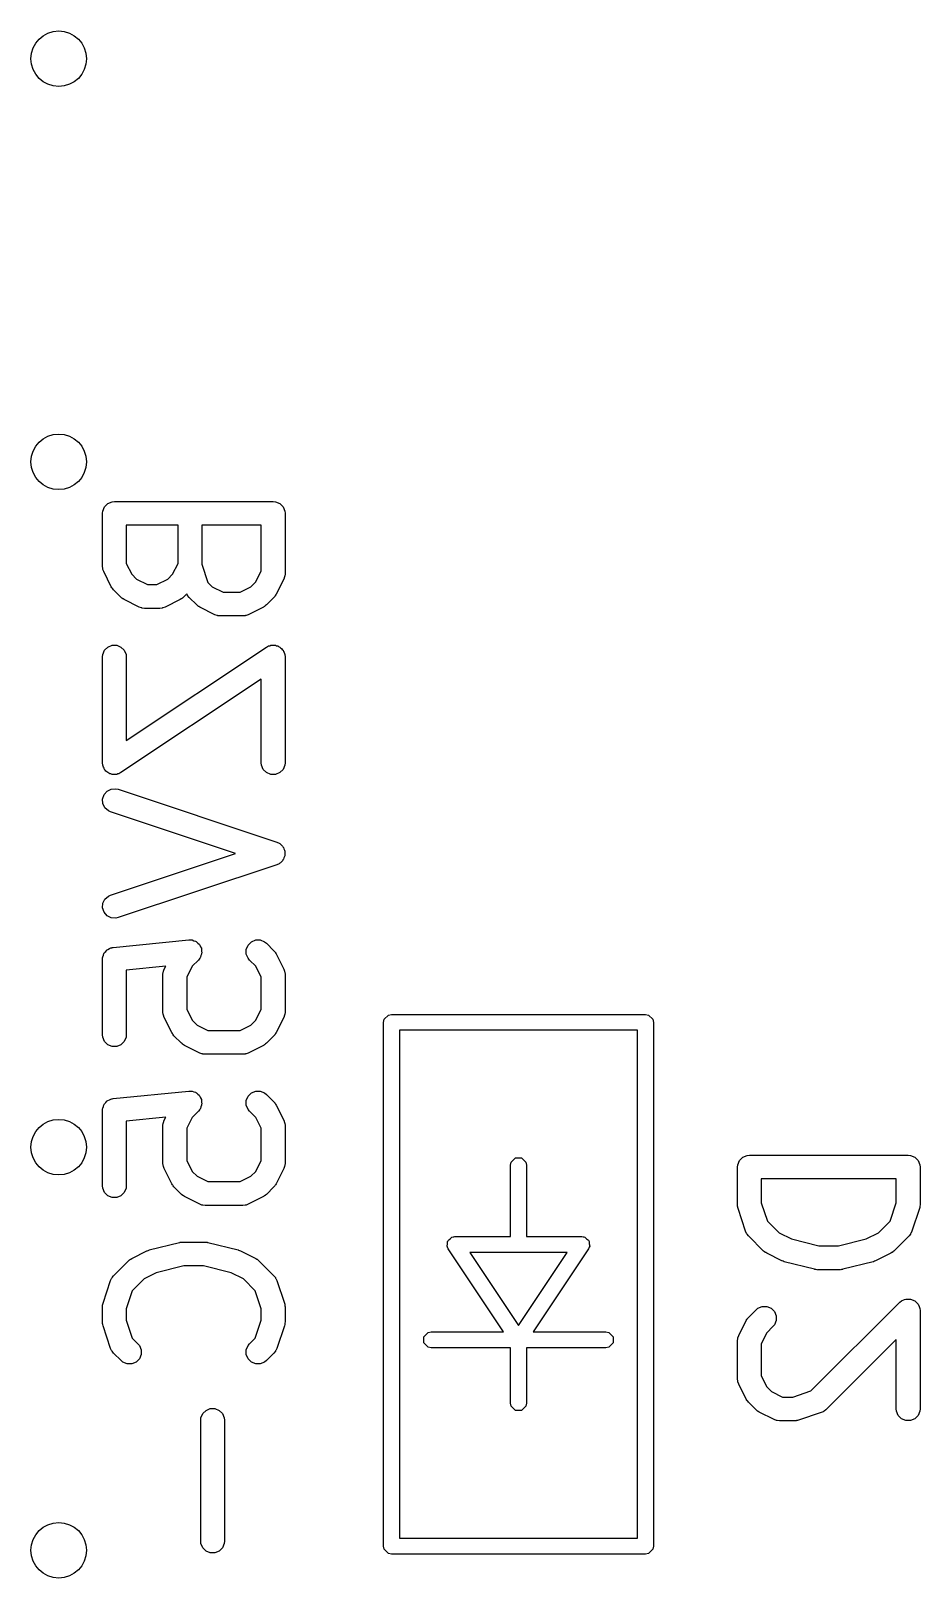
# Model space of a CAD drawing. Extents: x 0.22 to 2.57, y 0.29 to 1.72.
# Drawn here: x 2.3531 to 2.5736, y 0.7831 to 1.1669 of the extents above; entities that cross this region are included whole.
import ezdxf

# ---------------------------------------------------------------- set-up
doc = ezdxf.new("R2010")
doc.units = 0
doc.header["$MEASUREMENT"] = 0
doc.layers.add('BLACK', color=7, linetype='CONTINUOUS')

msp = doc.modelspace()

# ---------------------------------------------------------------- linework, layer by layer
at = {"layer": 'BLACK', "linetype": 'CONTINUOUS'}
for p, q in [((2.37084, 1.04723), (2.3709, 1.0478)), ((2.3709, 1.0478), (2.37134, 1.04887)), ((2.37134, 1.04887), (2.37216, 1.04968)), ((2.37216, 1.04968), (2.37322, 1.05012)), ((2.37322, 1.05012), (2.3738, 1.05018)), ((2.3738, 1.05018), (2.41317, 1.05018)), ((2.41317, 1.05018), (2.41374, 1.05012)), ((2.41374, 1.05012), (2.41481, 1.04968)), ((2.41481, 1.04968), (2.41562, 1.04887)), ((2.41562, 1.04887), (2.41606, 1.0478)), ((2.41606, 1.0478), (2.41612, 1.04723)), ((2.37084, 1.0341), (2.37084, 1.04723)), ((2.38959, 1.04427), (2.37675, 1.04427)), ((2.37675, 1.04427), (2.37675, 1.0348)), ((2.38959, 1.0348), (2.38959, 1.04427)), ((2.41021, 1.04427), (2.3955, 1.04427)), ((2.3955, 1.04427), (2.3955, 1.03458)), ((2.41021, 1.03293), (2.41021, 1.04427)), ((2.41612, 1.04723), (2.41612, 1.03223)), ((2.3709, 1.03353), (2.37084, 1.0341)), ((2.37094, 1.03343), (2.3709, 1.03353)), ((2.37095, 1.03332), (2.37094, 1.03343)), ((2.37115, 1.03278), (2.37095, 1.03332)), ((2.37303, 1.02903), (2.37115, 1.03278)), ((2.37675, 1.0348), (2.3781, 1.0321)), ((2.38824, 1.0321), (2.38959, 1.0348)), ((2.3955, 1.03458), (2.397, 1.03007)), ((2.40886, 1.03023), (2.41021, 1.03293)), ((2.37319, 1.02878), (2.37303, 1.02903)), ((2.37322, 1.02871), (2.37319, 1.02878)), ((2.37328, 1.02863), (2.37322, 1.02871)), ((2.37334, 1.02854), (2.37328, 1.02863)), ((2.3734, 1.02849), (2.37334, 1.02854)), ((2.3781, 1.0321), (2.37929, 1.03091)), ((2.37929, 1.03091), (2.38199, 1.02956)), ((2.38199, 1.02956), (2.38435, 1.02956)), ((2.38435, 1.02956), (2.38705, 1.03091)), ((2.38705, 1.03091), (2.38824, 1.0321)), ((2.397, 1.03007), (2.39804, 1.02903)), ((2.39804, 1.02903), (2.40074, 1.02768)), ((2.40497, 1.02768), (2.40767, 1.02903)), ((2.40767, 1.02903), (2.40886, 1.03023)), ((2.41581, 1.03091), (2.41393, 1.02716)), ((2.41601, 1.03145), (2.41581, 1.03091)), ((2.41602, 1.03155), (2.41601, 1.03145)), ((2.41606, 1.03165), (2.41602, 1.03155)), ((2.41612, 1.03223), (2.41606, 1.03165)), ((2.37358, 1.02827), (2.3734, 1.02849)), ((2.37546, 1.02639), (2.37358, 1.02827)), ((2.37568, 1.0262), (2.37546, 1.02639)), ((2.37574, 1.02615), (2.37568, 1.0262)), ((2.37582, 1.02609), (2.37574, 1.02615)), ((2.37591, 1.02602), (2.37582, 1.02609)), ((2.37598, 1.02599), (2.37591, 1.02602)), ((2.37623, 1.02584), (2.37598, 1.02599)), ((2.37997, 1.02396), (2.37623, 1.02584)), ((2.39011, 1.02584), (2.38637, 1.02396)), ((2.39036, 1.02599), (2.39011, 1.02584)), ((2.39043, 1.02602), (2.39036, 1.02599)), ((2.39052, 1.02609), (2.39043, 1.02602)), ((2.3906, 1.02615), (2.39052, 1.02609)), ((2.39066, 1.0262), (2.3906, 1.02615)), ((2.39088, 1.02639), (2.39066, 1.0262)), ((2.39175, 1.02726), (2.39088, 1.02639)), ((2.39185, 1.02702), (2.39175, 1.02726)), ((2.39192, 1.02694), (2.39185, 1.02702)), ((2.39196, 1.02684), (2.39192, 1.02694)), ((2.39233, 1.02639), (2.39196, 1.02684)), ((2.39421, 1.02452), (2.39233, 1.02639)), ((2.40074, 1.02768), (2.40497, 1.02768)), ((2.41338, 1.02639), (2.4115, 1.02452)), ((2.41356, 1.02662), (2.41338, 1.02639)), ((2.41362, 1.02667), (2.41356, 1.02662)), ((2.41368, 1.02676), (2.41362, 1.02667)), ((2.41375, 1.02684), (2.41368, 1.02676)), ((2.41378, 1.02691), (2.41375, 1.02684)), ((2.41393, 1.02716), (2.41378, 1.02691)), ((2.38052, 1.02376), (2.37997, 1.02396)), ((2.38062, 1.02375), (2.38052, 1.02376)), ((2.38072, 1.02371), (2.38062, 1.02375)), ((2.3813, 1.02365), (2.38072, 1.02371)), ((2.38504, 1.02365), (2.3813, 1.02365)), ((2.38562, 1.02371), (2.38504, 1.02365)), ((2.38572, 1.02375), (2.38562, 1.02371)), ((2.38582, 1.02376), (2.38572, 1.02375)), ((2.38637, 1.02396), (2.38582, 1.02376)), ((2.39443, 1.02433), (2.39421, 1.02452)), ((2.39448, 1.02427), (2.39443, 1.02433)), ((2.39457, 1.02422), (2.39448, 1.02427)), ((2.39465, 1.02415), (2.39457, 1.02422)), ((2.39472, 1.02412), (2.39465, 1.02415)), ((2.39497, 1.02396), (2.39472, 1.02412)), ((2.39872, 1.02209), (2.39497, 1.02396)), ((2.39926, 1.02188), (2.39872, 1.02209)), ((2.39937, 1.02187), (2.39926, 1.02188)), ((2.39947, 1.02183), (2.39937, 1.02187)), ((2.40004, 1.02178), (2.39947, 1.02183)), ((2.40567, 1.02178), (2.40004, 1.02178)), ((2.40624, 1.02183), (2.40567, 1.02178)), ((2.40634, 1.02187), (2.40624, 1.02183)), ((2.40645, 1.02188), (2.40634, 1.02187)), ((2.40699, 1.02209), (2.40645, 1.02188)), ((2.41074, 1.02396), (2.40699, 1.02209)), ((2.41098, 1.02412), (2.41074, 1.02396)), ((2.41106, 1.02415), (2.41098, 1.02412)), ((2.41114, 1.02422), (2.41106, 1.02415)), ((2.41123, 1.02427), (2.41114, 1.02422)), ((2.41128, 1.02433), (2.41123, 1.02427)), ((2.4115, 1.02452), (2.41128, 1.02433)), ((2.3709, 1.01218), (2.37134, 1.01325)), ((2.37134, 1.01325), (2.37216, 1.01406)), ((2.37216, 1.01406), (2.37322, 1.0145)), ((2.37322, 1.0145), (2.37437, 1.0145)), ((2.37437, 1.0145), (2.37544, 1.01406)), ((2.37544, 1.01406), (2.37625, 1.01325)), ((2.37625, 1.01325), (2.37669, 1.01218)), ((2.37675, 0.99088), (2.41153, 1.01406)), ((2.41153, 1.01406), (2.41204, 1.01433)), ((2.41204, 1.01433), (2.41232, 1.01439)), ((2.41232, 1.01439), (2.41259, 1.0145)), ((2.41259, 1.0145), (2.41288, 1.0145)), ((2.41288, 1.0145), (2.41317, 1.01456)), ((2.41317, 1.01456), (2.41345, 1.0145)), ((2.41345, 1.0145), (2.41374, 1.0145)), ((2.41374, 1.0145), (2.41401, 1.01439)), ((2.41401, 1.01439), (2.4143, 1.01433)), ((2.4143, 1.01433), (2.41454, 1.01417)), ((2.41454, 1.01417), (2.41481, 1.01406)), ((2.41481, 1.01406), (2.41501, 1.01385)), ((2.41501, 1.01385), (2.41526, 1.01369)), ((2.41526, 1.01369), (2.41542, 1.01345)), ((2.41542, 1.01345), (2.41562, 1.01325)), ((2.41562, 1.01325), (2.41573, 1.01298)), ((2.37084, 1.01161), (2.3709, 1.01218)), ((2.37084, 0.98536), (2.37084, 1.01161)), ((2.37669, 1.01218), (2.37675, 1.01161)), ((2.37675, 1.01161), (2.37675, 0.99088)), ((2.41573, 1.01298), (2.4159, 1.01273)), ((2.4159, 1.01273), (2.41595, 1.01245)), ((2.41595, 1.01245), (2.41606, 1.01218)), ((2.41606, 1.01218), (2.41612, 1.01161)), ((2.41612, 1.01161), (2.41612, 0.98536)), ((2.41021, 1.00609), (2.37543, 0.9829)), ((2.41021, 0.98536), (2.41021, 1.00609)), ((2.3709, 0.98478), (2.37084, 0.98536)), ((2.37101, 0.98452), (2.3709, 0.98478)), ((2.37107, 0.98423), (2.37101, 0.98452)), ((2.37123, 0.98399), (2.37107, 0.98423)), ((2.37134, 0.98372), (2.37123, 0.98399)), ((2.37155, 0.98351), (2.37134, 0.98372)), ((2.37171, 0.98327), (2.37155, 0.98351)), ((2.37195, 0.98311), (2.37171, 0.98327)), ((2.37216, 0.9829), (2.37195, 0.98311)), ((2.37242, 0.98279), (2.37216, 0.9829)), ((2.37266, 0.98263), (2.37242, 0.98279)), ((2.37295, 0.98257), (2.37266, 0.98263)), ((2.37322, 0.98246), (2.37295, 0.98257)), ((2.37464, 0.98257), (2.37437, 0.98246)), ((2.37492, 0.98263), (2.37464, 0.98257)), ((2.37543, 0.9829), (2.37492, 0.98263)), ((2.41027, 0.98478), (2.41021, 0.98536)), ((2.41071, 0.98372), (2.41027, 0.98478)), ((2.41153, 0.9829), (2.41071, 0.98372)), ((2.41259, 0.98246), (2.41153, 0.9829)), ((2.41481, 0.9829), (2.41374, 0.98246)), ((2.41562, 0.98372), (2.41481, 0.9829)), ((2.41606, 0.98478), (2.41562, 0.98372)), ((2.41612, 0.98536), (2.41606, 0.98478)), ((2.37199, 0.97832), (2.37302, 0.97883)), ((2.37302, 0.97883), (2.37417, 0.97891)), ((2.37351, 0.98246), (2.37322, 0.98246)), ((2.37379, 0.98241), (2.37351, 0.98246)), ((2.37408, 0.98246), (2.37379, 0.98241)), ((2.37437, 0.98246), (2.37408, 0.98246)), ((2.37417, 0.97891), (2.37473, 0.97879)), ((2.37473, 0.97879), (2.4141, 0.96566)), ((2.41374, 0.98246), (2.41259, 0.98246)), ((2.37087, 0.97635), (2.37123, 0.97745)), ((2.37095, 0.97521), (2.37087, 0.97635)), ((2.37146, 0.97417), (2.37095, 0.97521)), ((2.37123, 0.97745), (2.37199, 0.97832)), ((2.37233, 0.97342), (2.37146, 0.97417)), ((2.37286, 0.97318), (2.37233, 0.97342)), ((2.40383, 0.96286), (2.37286, 0.97318)), ((2.4141, 0.96566), (2.41463, 0.96543)), ((2.41463, 0.96543), (2.41479, 0.96529)), ((2.41479, 0.96529), (2.41498, 0.96519)), ((2.41498, 0.96519), (2.41522, 0.96491)), ((2.41522, 0.96491), (2.4155, 0.96467)), ((2.4155, 0.96467), (2.41559, 0.96448)), ((2.41559, 0.96448), (2.41573, 0.96432)), ((2.41573, 0.96432), (2.41585, 0.96397)), ((2.41585, 0.96397), (2.41601, 0.96364)), ((2.41601, 0.96364), (2.41603, 0.96343)), ((2.41603, 0.96343), (2.4161, 0.96323)), ((2.37286, 0.95254), (2.40383, 0.96286)), ((2.4141, 0.96006), (2.37473, 0.94694)), ((2.41463, 0.9603), (2.4141, 0.96006)), ((2.41479, 0.96043), (2.41463, 0.9603)), ((2.41498, 0.96053), (2.41479, 0.96043)), ((2.41522, 0.96081), (2.41498, 0.96053)), ((2.4155, 0.96105), (2.41522, 0.96081)), ((2.41559, 0.96124), (2.4155, 0.96105)), ((2.41573, 0.9614), (2.41559, 0.96124)), ((2.41585, 0.96175), (2.41573, 0.9614)), ((2.41601, 0.96208), (2.41585, 0.96175)), ((2.41603, 0.96229), (2.41601, 0.96208)), ((2.4161, 0.96249), (2.41603, 0.96229)), ((2.4161, 0.96323), (2.41607, 0.96286)), ((2.41607, 0.96286), (2.4161, 0.96249)), ((2.37146, 0.95155), (2.37233, 0.9523)), ((2.37233, 0.9523), (2.37286, 0.95254)), ((2.37087, 0.94937), (2.37095, 0.95052)), ((2.37123, 0.94828), (2.37087, 0.94937)), ((2.37095, 0.95052), (2.37146, 0.95155)), ((2.37199, 0.94741), (2.37123, 0.94828)), ((2.37302, 0.94689), (2.37199, 0.94741)), ((2.37417, 0.94681), (2.37302, 0.94689)), ((2.37473, 0.94694), (2.37417, 0.94681)), ((2.3735, 0.93955), (2.39225, 0.94143)), ((2.39225, 0.94143), (2.39283, 0.94143)), ((2.39283, 0.94143), (2.39297, 0.94139)), ((2.39297, 0.94139), (2.39312, 0.94139)), ((2.39312, 0.94139), (2.39352, 0.94122)), ((2.39352, 0.94122), (2.39393, 0.9411)), ((2.39393, 0.9411), (2.39405, 0.941)), ((2.39405, 0.941), (2.39418, 0.94094)), ((2.39418, 0.94094), (2.39449, 0.94064)), ((2.39449, 0.94064), (2.39482, 0.94037)), ((2.39482, 0.94037), (2.39489, 0.94024)), ((2.40696, 0.94013), (2.40778, 0.94094)), ((2.40778, 0.94094), (2.40884, 0.94139)), ((2.40884, 0.94139), (2.40999, 0.94139)), ((2.40999, 0.94139), (2.41106, 0.94094)), ((2.41106, 0.94094), (2.4115, 0.94058)), ((2.4115, 0.94058), (2.41338, 0.9387)), ((2.37084, 0.93661), (2.37086, 0.93683)), ((2.37084, 0.91787), (2.37084, 0.93661)), ((2.37086, 0.9369), (2.37088, 0.93697)), ((2.37086, 0.93683), (2.37086, 0.9369)), ((2.37088, 0.93697), (2.3709, 0.93719)), ((2.3709, 0.93719), (2.37107, 0.93759)), ((2.37107, 0.93759), (2.37119, 0.938)), ((2.37119, 0.938), (2.37128, 0.93812)), ((2.37128, 0.93812), (2.37134, 0.93826)), ((2.37134, 0.93826), (2.37165, 0.93856)), ((2.37165, 0.93856), (2.37192, 0.93889)), ((2.37192, 0.93889), (2.37205, 0.93896)), ((2.37205, 0.93896), (2.37216, 0.93907)), ((2.37216, 0.93907), (2.37255, 0.93924)), ((2.37255, 0.93924), (2.37293, 0.93944)), ((2.37293, 0.93944), (2.37315, 0.93948)), ((2.37315, 0.93948), (2.37322, 0.93951)), ((2.37322, 0.93951), (2.37329, 0.93951)), ((2.37329, 0.93951), (2.3735, 0.93955)), ((2.395, 0.93685), (2.39463, 0.9364)), ((2.39489, 0.94024), (2.395, 0.94013)), ((2.395, 0.94013), (2.39516, 0.93973)), ((2.39506, 0.93699), (2.395, 0.93685)), ((2.39515, 0.9371), (2.39506, 0.93699)), ((2.39527, 0.93751), (2.39515, 0.9371)), ((2.39516, 0.93973), (2.39537, 0.93935)), ((2.39544, 0.93791), (2.39527, 0.93751)), ((2.39537, 0.93935), (2.39538, 0.9392)), ((2.39538, 0.9392), (2.39544, 0.93907)), ((2.39544, 0.93907), (2.39544, 0.93863)), ((2.39544, 0.93863), (2.39548, 0.9382)), ((2.39548, 0.9382), (2.39544, 0.93806)), ((2.39544, 0.93806), (2.39544, 0.93791)), ((2.40652, 0.93907), (2.40696, 0.94013)), ((2.40652, 0.93791), (2.40652, 0.93907)), ((2.40696, 0.93685), (2.40652, 0.93791)), ((2.40733, 0.9364), (2.40696, 0.93685)), ((2.41338, 0.9387), (2.41356, 0.93848)), ((2.41356, 0.93848), (2.41362, 0.93843)), ((2.41362, 0.93843), (2.41368, 0.93834)), ((2.41368, 0.93834), (2.41375, 0.93826)), ((2.41375, 0.93826), (2.41378, 0.93818)), ((2.41378, 0.93818), (2.41393, 0.93794)), ((2.41393, 0.93794), (2.41581, 0.93419)), ((2.38652, 0.93492), (2.37675, 0.93394)), ((2.37675, 0.93394), (2.37675, 0.91787)), ((2.38584, 0.93287), (2.3859, 0.93344)), ((2.38584, 0.92349), (2.38584, 0.93287)), ((2.3859, 0.93344), (2.38594, 0.93354)), ((2.38594, 0.93354), (2.38595, 0.93365)), ((2.38595, 0.93365), (2.38615, 0.93419)), ((2.38615, 0.93419), (2.38652, 0.93492)), ((2.3931, 0.93487), (2.39175, 0.93217)), ((2.39463, 0.9364), (2.3931, 0.93487)), ((2.40886, 0.93487), (2.40733, 0.9364)), ((2.41021, 0.93217), (2.40886, 0.93487)), ((2.41581, 0.93419), (2.41601, 0.93365)), ((2.41601, 0.93365), (2.41602, 0.93354)), ((2.41602, 0.93354), (2.41606, 0.93344)), ((2.41606, 0.93344), (2.41612, 0.93287)), ((2.41612, 0.93287), (2.41612, 0.92349)), ((2.39175, 0.93217), (2.39175, 0.92419)), ((2.41021, 0.92419), (2.41021, 0.93217)), ((2.3859, 0.92292), (2.38584, 0.92349)), ((2.38594, 0.92282), (2.3859, 0.92292)), ((2.38595, 0.92271), (2.38594, 0.92282)), ((2.38615, 0.92217), (2.38595, 0.92271)), ((2.38803, 0.91842), (2.38615, 0.92217)), ((2.39175, 0.92419), (2.3931, 0.92149)), ((2.3931, 0.92149), (2.39429, 0.92029)), ((2.40767, 0.92029), (2.40886, 0.92149)), ((2.40886, 0.92149), (2.41021, 0.92419)), ((2.41581, 0.92217), (2.41393, 0.91842)), ((2.41601, 0.92271), (2.41581, 0.92217)), ((2.41602, 0.92282), (2.41601, 0.92271)), ((2.41606, 0.92292), (2.41602, 0.92282)), ((2.41612, 0.92349), (2.41606, 0.92292)), ((2.44054, 0.92096), (2.44069, 0.92171)), ((2.44069, 0.92171), (2.44175, 0.92278)), ((2.44175, 0.92278), (2.4425, 0.92293)), ((2.4425, 0.92293), (2.5055, 0.92293)), ((2.5055, 0.92293), (2.50625, 0.92278)), ((2.50625, 0.92278), (2.50731, 0.92171)), ((2.50731, 0.92171), (2.50746, 0.92096)), ((2.3709, 0.91729), (2.37084, 0.91787)), ((2.37134, 0.91623), (2.3709, 0.91729)), ((2.37669, 0.91729), (2.37625, 0.91623)), ((2.37675, 0.91787), (2.37669, 0.91729)), ((2.38818, 0.91817), (2.38803, 0.91842)), ((2.38821, 0.9181), (2.38818, 0.91817)), ((2.38828, 0.91802), (2.38821, 0.9181)), ((2.38834, 0.91793), (2.38828, 0.91802)), ((2.3884, 0.91788), (2.38834, 0.91793)), ((2.38858, 0.91765), (2.3884, 0.91788)), ((2.39046, 0.91578), (2.38858, 0.91765)), ((2.39429, 0.92029), (2.39699, 0.91895)), ((2.39699, 0.91895), (2.40497, 0.91895)), ((2.40497, 0.91895), (2.40767, 0.92029)), ((2.41338, 0.91765), (2.4115, 0.91578)), ((2.41356, 0.91788), (2.41338, 0.91765)), ((2.41362, 0.91793), (2.41356, 0.91788)), ((2.41368, 0.91802), (2.41362, 0.91793)), ((2.41375, 0.9181), (2.41368, 0.91802)), ((2.41378, 0.91817), (2.41375, 0.9181)), ((2.41393, 0.91842), (2.41378, 0.91817)), ((2.44054, 0.79104), (2.44054, 0.92096)), ((2.44447, 0.91899), (2.44447, 0.79301)), ((2.50353, 0.91899), (2.44447, 0.91899)), ((2.50353, 0.79301), (2.50353, 0.91899)), ((2.50746, 0.92096), (2.50746, 0.79104)), ((2.37216, 0.91541), (2.37134, 0.91623)), ((2.37322, 0.91497), (2.37216, 0.91541)), ((2.37437, 0.91497), (2.37322, 0.91497)), ((2.37544, 0.91541), (2.37437, 0.91497)), ((2.37625, 0.91623), (2.37544, 0.91541)), ((2.39068, 0.91559), (2.39046, 0.91578)), ((2.39073, 0.91553), (2.39068, 0.91559)), ((2.39082, 0.91548), (2.39073, 0.91553)), ((2.3909, 0.91541), (2.39082, 0.91548)), ((2.39098, 0.91538), (2.3909, 0.91541)), ((2.39122, 0.91523), (2.39098, 0.91538)), ((2.39497, 0.91335), (2.39122, 0.91523)), ((2.41074, 0.91523), (2.40699, 0.91335)), ((2.41098, 0.91538), (2.41074, 0.91523)), ((2.41106, 0.91541), (2.41098, 0.91538)), ((2.41114, 0.91548), (2.41106, 0.91541)), ((2.41123, 0.91553), (2.41114, 0.91548)), ((2.41128, 0.91559), (2.41123, 0.91553)), ((2.4115, 0.91578), (2.41128, 0.91559)), ((2.39551, 0.91314), (2.39497, 0.91335)), ((2.39562, 0.91314), (2.39551, 0.91314)), ((2.39572, 0.9131), (2.39562, 0.91314)), ((2.39629, 0.91304), (2.39572, 0.9131)), ((2.40567, 0.91304), (2.39629, 0.91304)), ((2.40624, 0.9131), (2.40567, 0.91304)), ((2.40634, 0.91314), (2.40624, 0.9131)), ((2.40645, 0.91314), (2.40634, 0.91314)), ((2.40699, 0.91335), (2.40645, 0.91314)), ((2.37255, 0.90174), (2.37293, 0.90194)), ((2.37293, 0.90194), (2.37315, 0.90199)), ((2.37315, 0.90199), (2.37322, 0.90202)), ((2.37322, 0.90202), (2.37329, 0.90202)), ((2.37329, 0.90202), (2.3735, 0.90206)), ((2.3735, 0.90206), (2.39225, 0.90393)), ((2.39225, 0.90393), (2.39283, 0.90393)), ((2.39283, 0.90393), (2.39297, 0.90389)), ((2.39297, 0.90389), (2.39312, 0.90389)), ((2.39312, 0.90389), (2.39352, 0.90373)), ((2.39352, 0.90373), (2.39393, 0.9036)), ((2.39393, 0.9036), (2.39405, 0.90351)), ((2.39405, 0.90351), (2.39418, 0.90345)), ((2.39418, 0.90345), (2.39449, 0.90314)), ((2.39449, 0.90314), (2.39482, 0.90287)), ((2.39482, 0.90287), (2.39489, 0.90274)), ((2.39489, 0.90274), (2.395, 0.90263)), ((2.395, 0.90263), (2.39516, 0.90224)), ((2.39516, 0.90224), (2.39537, 0.90186)), ((2.40652, 0.90157), (2.40696, 0.90263)), ((2.40696, 0.90263), (2.40778, 0.90345)), ((2.40778, 0.90345), (2.40884, 0.90389)), ((2.40884, 0.90389), (2.40999, 0.90389)), ((2.40999, 0.90389), (2.41106, 0.90345)), ((2.41106, 0.90345), (2.4115, 0.90308)), ((2.4115, 0.90308), (2.41338, 0.90121)), ((2.37084, 0.89912), (2.37086, 0.89933)), ((2.37084, 0.88037), (2.37084, 0.89912)), ((2.37086, 0.8994), (2.37088, 0.89948)), ((2.37086, 0.89933), (2.37086, 0.8994)), ((2.37088, 0.89948), (2.3709, 0.8997)), ((2.3709, 0.8997), (2.37107, 0.90009)), ((2.37107, 0.90009), (2.37119, 0.90051)), ((2.37119, 0.90051), (2.37128, 0.90062)), ((2.37128, 0.90062), (2.37134, 0.90076)), ((2.37134, 0.90076), (2.37165, 0.90107)), ((2.37165, 0.90107), (2.37192, 0.9014)), ((2.37192, 0.9014), (2.37205, 0.90147)), ((2.37205, 0.90147), (2.37216, 0.90157)), ((2.37216, 0.90157), (2.37255, 0.90174)), ((2.39463, 0.89891), (2.3931, 0.89737)), ((2.395, 0.89935), (2.39463, 0.89891)), ((2.39506, 0.89949), (2.395, 0.89935)), ((2.39515, 0.89961), (2.39506, 0.89949)), ((2.39527, 0.90002), (2.39515, 0.89961)), ((2.39544, 0.90042), (2.39527, 0.90002)), ((2.39537, 0.90186), (2.39538, 0.90171)), ((2.39538, 0.90171), (2.39544, 0.90157)), ((2.39544, 0.90157), (2.39544, 0.90114)), ((2.39544, 0.90114), (2.39548, 0.90071)), ((2.39548, 0.90071), (2.39544, 0.90057)), ((2.39544, 0.90057), (2.39544, 0.90042)), ((2.40652, 0.90042), (2.40652, 0.90157)), ((2.40696, 0.89935), (2.40652, 0.90042)), ((2.40733, 0.89891), (2.40696, 0.89935)), ((2.40886, 0.89737), (2.40733, 0.89891)), ((2.41338, 0.90121), (2.41356, 0.90098)), ((2.41356, 0.90098), (2.41362, 0.90093)), ((2.41362, 0.90093), (2.41368, 0.90084)), ((2.41368, 0.90084), (2.41375, 0.90076)), ((2.41375, 0.90076), (2.41378, 0.90069)), ((2.41378, 0.90069), (2.41393, 0.90044)), ((2.41393, 0.90044), (2.41581, 0.89669)), ((2.38652, 0.89742), (2.37675, 0.89645)), ((2.37675, 0.89645), (2.37675, 0.88037)), ((2.38584, 0.89537), (2.3859, 0.89595)), ((2.38584, 0.886), (2.38584, 0.89537)), ((2.3859, 0.89595), (2.38594, 0.89604)), ((2.38594, 0.89604), (2.38595, 0.89615)), ((2.38595, 0.89615), (2.38615, 0.89669)), ((2.38615, 0.89669), (2.38652, 0.89742)), ((2.3931, 0.89737), (2.39175, 0.89467)), ((2.39175, 0.89467), (2.39175, 0.88669)), ((2.41021, 0.89467), (2.40886, 0.89737)), ((2.41021, 0.88669), (2.41021, 0.89467)), ((2.41581, 0.89669), (2.41601, 0.89615)), ((2.41601, 0.89615), (2.41602, 0.89604)), ((2.41602, 0.89604), (2.41606, 0.89595)), ((2.41606, 0.89595), (2.41612, 0.89537)), ((2.41612, 0.89537), (2.41612, 0.886)), ((2.39175, 0.88669), (2.3931, 0.884)), ((2.40886, 0.884), (2.41021, 0.88669)), ((2.47218, 0.88628), (2.47325, 0.88735)), ((2.47325, 0.88735), (2.47475, 0.88735)), ((2.47475, 0.88735), (2.47582, 0.88628)), ((2.52838, 0.88563), (2.52882, 0.8867)), ((2.52882, 0.8867), (2.52964, 0.88751)), ((2.52964, 0.88751), (2.5307, 0.88795)), ((2.5307, 0.88795), (2.53128, 0.88801)), ((2.53128, 0.88801), (2.57065, 0.88801)), ((2.57065, 0.88801), (2.57122, 0.88795)), ((2.57122, 0.88795), (2.57229, 0.88751)), ((2.57229, 0.88751), (2.5731, 0.8867)), ((2.5731, 0.8867), (2.57354, 0.88563)), ((2.3859, 0.88542), (2.38584, 0.886)), ((2.38594, 0.88532), (2.3859, 0.88542)), ((2.38595, 0.88522), (2.38594, 0.88532)), ((2.38615, 0.88468), (2.38595, 0.88522)), ((2.38803, 0.88093), (2.38615, 0.88468)), ((2.3931, 0.884), (2.39429, 0.8828)), ((2.39429, 0.8828), (2.39699, 0.88145)), ((2.40497, 0.88145), (2.40767, 0.8828)), ((2.40767, 0.8828), (2.40886, 0.884)), ((2.41581, 0.88468), (2.41393, 0.88093)), ((2.41601, 0.88522), (2.41581, 0.88468)), ((2.41602, 0.88532), (2.41601, 0.88522)), ((2.41606, 0.88542), (2.41602, 0.88532)), ((2.41612, 0.886), (2.41606, 0.88542)), ((2.47203, 0.88553), (2.47218, 0.88628)), ((2.47203, 0.86781), (2.47203, 0.88553)), ((2.47582, 0.88628), (2.47597, 0.88553)), ((2.47597, 0.88553), (2.47597, 0.86781)), ((2.52832, 0.88506), (2.52838, 0.88563)), ((2.52832, 0.87569), (2.52832, 0.88506)), ((2.57354, 0.88563), (2.5736, 0.88506)), ((2.5736, 0.88506), (2.5736, 0.87569)), ((2.3709, 0.8798), (2.37084, 0.88037)), ((2.37134, 0.87873), (2.3709, 0.8798)), ((2.37669, 0.8798), (2.37625, 0.87873)), ((2.37675, 0.88037), (2.37669, 0.8798)), ((2.38818, 0.88068), (2.38803, 0.88093)), ((2.38821, 0.88061), (2.38818, 0.88068)), ((2.38828, 0.88053), (2.38821, 0.88061)), ((2.38834, 0.88044), (2.38828, 0.88053)), ((2.3884, 0.88039), (2.38834, 0.88044)), ((2.38858, 0.88016), (2.3884, 0.88039)), ((2.39046, 0.87828), (2.38858, 0.88016)), ((2.39699, 0.88145), (2.40497, 0.88145)), ((2.41338, 0.88016), (2.4115, 0.87828)), ((2.41356, 0.88039), (2.41338, 0.88016)), ((2.41362, 0.88044), (2.41356, 0.88039)), ((2.41368, 0.88053), (2.41362, 0.88044)), ((2.41375, 0.88061), (2.41368, 0.88053)), ((2.41378, 0.88068), (2.41375, 0.88061)), ((2.41393, 0.88093), (2.41378, 0.88068)), ((2.56769, 0.88211), (2.53423, 0.88211)), ((2.53423, 0.88211), (2.53423, 0.87616)), ((2.56769, 0.87616), (2.56769, 0.88211)), ((2.37216, 0.87792), (2.37134, 0.87873)), ((2.37322, 0.87748), (2.37216, 0.87792)), ((2.37437, 0.87748), (2.37322, 0.87748)), ((2.37544, 0.87792), (2.37437, 0.87748)), ((2.37625, 0.87873), (2.37544, 0.87792)), ((2.39068, 0.8781), (2.39046, 0.87828)), ((2.39073, 0.87804), (2.39068, 0.8781)), ((2.39082, 0.87798), (2.39073, 0.87804)), ((2.3909, 0.87792), (2.39082, 0.87798)), ((2.39098, 0.87789), (2.3909, 0.87792)), ((2.39122, 0.87773), (2.39098, 0.87789)), ((2.39497, 0.87586), (2.39122, 0.87773)), ((2.39551, 0.87565), (2.39497, 0.87586)), ((2.39562, 0.87564), (2.39551, 0.87565)), ((2.39572, 0.8756), (2.39562, 0.87564)), ((2.39629, 0.87554), (2.39572, 0.8756)), ((2.40567, 0.87554), (2.39629, 0.87554)), ((2.40624, 0.8756), (2.40567, 0.87554)), ((2.40634, 0.87564), (2.40624, 0.8756)), ((2.40645, 0.87565), (2.40634, 0.87564)), ((2.40699, 0.87586), (2.40645, 0.87565)), ((2.41074, 0.87773), (2.40699, 0.87586)), ((2.41098, 0.87789), (2.41074, 0.87773)), ((2.41106, 0.87792), (2.41098, 0.87789)), ((2.41114, 0.87798), (2.41106, 0.87792)), ((2.41123, 0.87804), (2.41114, 0.87798)), ((2.41128, 0.8781), (2.41123, 0.87804)), ((2.4115, 0.87828), (2.41128, 0.8781)), ((2.52835, 0.87539), (2.52832, 0.87569)), ((2.52835, 0.87532), (2.52835, 0.87539)), ((2.52837, 0.87521), (2.52835, 0.87532)), ((2.52838, 0.87511), (2.52837, 0.87521)), ((2.52841, 0.87504), (2.52838, 0.87511)), ((2.52848, 0.87475), (2.52841, 0.87504)), ((2.53423, 0.87616), (2.53573, 0.87166)), ((2.56619, 0.87166), (2.56769, 0.87616)), ((2.57351, 0.87504), (2.57345, 0.87475)), ((2.57354, 0.87511), (2.57351, 0.87504)), ((2.57355, 0.87521), (2.57354, 0.87511)), ((2.57358, 0.87532), (2.57355, 0.87521)), ((2.5736, 0.87569), (2.57357, 0.87539)), ((2.57357, 0.87539), (2.57358, 0.87532)), ((2.53035, 0.86913), (2.52848, 0.87475)), ((2.53573, 0.87166), (2.53865, 0.86874)), ((2.56327, 0.86874), (2.56619, 0.87166)), ((2.57345, 0.87475), (2.57157, 0.86913)), ((2.45709, 0.86726), (2.4575, 0.86766)), ((2.4575, 0.86766), (2.45779, 0.86772)), ((2.45779, 0.86772), (2.45787, 0.86777)), ((2.45787, 0.86777), (2.45797, 0.86775)), ((2.45797, 0.86775), (2.45825, 0.86781)), ((2.45825, 0.86781), (2.47203, 0.86781)), ((2.47597, 0.86781), (2.48975, 0.86781)), ((2.48975, 0.86781), (2.49003, 0.86775)), ((2.49003, 0.86775), (2.49013, 0.86777)), ((2.49013, 0.86777), (2.49021, 0.86772)), ((2.49021, 0.86772), (2.4905, 0.86766)), ((2.4905, 0.86766), (2.49091, 0.86726)), ((2.53059, 0.8686), (2.53035, 0.86913)), ((2.53066, 0.86852), (2.53059, 0.8686)), ((2.5307, 0.86842), (2.53066, 0.86852)), ((2.53106, 0.86797), (2.5307, 0.86842)), ((2.53481, 0.86422), (2.53106, 0.86797)), ((2.53865, 0.86874), (2.54168, 0.86722)), ((2.56024, 0.86722), (2.56327, 0.86874)), ((2.57086, 0.86797), (2.56711, 0.86422)), ((2.57123, 0.86842), (2.57086, 0.86797)), ((2.57127, 0.86852), (2.57123, 0.86842)), ((2.57134, 0.8686), (2.57127, 0.86852)), ((2.57157, 0.86913), (2.57134, 0.8686)), ((2.3781, 0.86239), (2.38185, 0.86427)), ((2.38185, 0.86427), (2.38189, 0.86428)), ((2.38189, 0.86428), (2.38191, 0.86429)), ((2.38191, 0.86429), (2.38215, 0.86438)), ((2.38215, 0.86438), (2.38239, 0.86447)), ((2.38239, 0.86447), (2.38241, 0.86447)), ((2.38241, 0.86447), (2.38245, 0.86449)), ((2.38245, 0.86449), (2.38995, 0.86636)), ((2.38995, 0.86636), (2.39005, 0.86638)), ((2.39005, 0.86638), (2.39009, 0.8664)), ((2.39009, 0.8664), (2.39031, 0.86642)), ((2.39031, 0.86642), (2.39053, 0.86645)), ((2.39053, 0.86645), (2.39057, 0.86644)), ((2.39057, 0.86644), (2.39067, 0.86645)), ((2.39067, 0.86645), (2.39629, 0.86645)), ((2.39629, 0.86645), (2.39639, 0.86644)), ((2.39639, 0.86644), (2.39644, 0.86645)), ((2.39644, 0.86645), (2.39665, 0.86642)), ((2.39665, 0.86642), (2.39687, 0.8664)), ((2.39687, 0.8664), (2.39691, 0.86638)), ((2.39691, 0.86638), (2.39701, 0.86636)), ((2.39701, 0.86636), (2.40451, 0.86449)), ((2.40451, 0.86449), (2.40455, 0.86447)), ((2.40455, 0.86447), (2.40457, 0.86447)), ((2.40457, 0.86447), (2.40481, 0.86438)), ((2.40481, 0.86438), (2.40505, 0.86429)), ((2.40505, 0.86429), (2.40507, 0.86428)), ((2.40507, 0.86428), (2.40511, 0.86427)), ((2.40511, 0.86427), (2.40886, 0.86239)), ((2.45632, 0.86546), (2.45643, 0.86602)), ((2.45643, 0.86519), (2.45632, 0.86546)), ((2.45643, 0.8666), (2.45658, 0.86674)), ((2.45643, 0.86602), (2.45643, 0.8666)), ((2.45643, 0.86509), (2.45643, 0.86519)), ((2.4565, 0.86502), (2.45643, 0.86509)), ((2.45661, 0.86475), (2.4565, 0.86502)), ((2.45658, 0.86674), (2.45662, 0.86694)), ((2.47032, 0.84419), (2.45661, 0.86475)), ((2.45662, 0.86694), (2.45709, 0.86726)), ((2.46193, 0.86387), (2.474, 0.84577)), ((2.48607, 0.86387), (2.46193, 0.86387)), ((2.474, 0.84577), (2.48607, 0.86387)), ((2.49139, 0.86475), (2.47768, 0.84419)), ((2.49091, 0.86726), (2.49138, 0.86694)), ((2.49138, 0.86694), (2.49142, 0.86674)), ((2.4915, 0.86502), (2.49139, 0.86475)), ((2.49142, 0.86674), (2.49157, 0.8666)), ((2.49157, 0.86509), (2.4915, 0.86502)), ((2.49157, 0.8666), (2.49157, 0.86602)), ((2.49157, 0.86602), (2.49168, 0.86546)), ((2.49168, 0.86546), (2.49157, 0.86519)), ((2.49157, 0.86519), (2.49157, 0.86509)), ((2.53504, 0.86404), (2.53481, 0.86422)), ((2.53509, 0.86398), (2.53504, 0.86404)), ((2.53518, 0.86392), (2.53509, 0.86398)), ((2.53526, 0.86386), (2.53518, 0.86392)), ((2.53533, 0.86383), (2.53526, 0.86386)), ((2.53558, 0.86367), (2.53533, 0.86383)), ((2.53933, 0.8618), (2.53558, 0.86367)), ((2.54168, 0.86722), (2.54851, 0.86551)), ((2.54851, 0.86551), (2.55341, 0.86551)), ((2.55341, 0.86551), (2.56024, 0.86722)), ((2.56634, 0.86367), (2.56259, 0.8618)), ((2.56659, 0.86383), (2.56634, 0.86367)), ((2.56666, 0.86386), (2.56659, 0.86383)), ((2.56674, 0.86392), (2.56666, 0.86386)), ((2.56683, 0.86398), (2.56674, 0.86392)), ((2.56688, 0.86404), (2.56683, 0.86398)), ((2.56711, 0.86422), (2.56688, 0.86404)), ((2.37358, 0.85809), (2.37733, 0.86184)), ((2.37733, 0.86184), (2.37756, 0.86202)), ((2.37756, 0.86202), (2.37761, 0.86208)), ((2.37761, 0.86208), (2.3777, 0.86214)), ((2.3777, 0.86214), (2.37778, 0.8622)), ((2.37778, 0.8622), (2.37785, 0.86223)), ((2.37785, 0.86223), (2.3781, 0.86239)), ((2.39103, 0.86055), (2.3842, 0.85884)), ((2.39593, 0.86055), (2.39103, 0.86055)), ((2.40276, 0.85884), (2.39593, 0.86055)), ((2.40886, 0.86239), (2.40911, 0.86223)), ((2.40911, 0.86223), (2.40918, 0.8622)), ((2.40918, 0.8622), (2.40926, 0.86214)), ((2.40926, 0.86214), (2.40935, 0.86208)), ((2.40935, 0.86208), (2.4094, 0.86202)), ((2.4094, 0.86202), (2.40963, 0.86184)), ((2.40963, 0.86184), (2.41338, 0.85809)), ((2.53937, 0.86178), (2.53933, 0.8618)), ((2.53939, 0.86177), (2.53937, 0.86178)), ((2.53963, 0.86168), (2.53939, 0.86177)), ((2.53987, 0.86159), (2.53963, 0.86168)), ((2.53989, 0.86159), (2.53987, 0.86159)), ((2.53993, 0.86157), (2.53989, 0.86159)), ((2.54743, 0.8597), (2.53993, 0.86157)), ((2.54753, 0.85968), (2.54743, 0.8597)), ((2.54757, 0.85967), (2.54753, 0.85968)), ((2.55439, 0.85968), (2.55435, 0.85967)), ((2.55449, 0.8597), (2.55439, 0.85968)), ((2.56199, 0.86157), (2.55449, 0.8597)), ((2.56203, 0.86159), (2.56199, 0.86157)), ((2.56205, 0.86159), (2.56203, 0.86159)), ((2.56229, 0.86168), (2.56205, 0.86159)), ((2.56253, 0.86177), (2.56229, 0.86168)), ((2.56255, 0.86178), (2.56253, 0.86177)), ((2.56259, 0.8618), (2.56255, 0.86178)), ((2.37099, 0.85131), (2.37287, 0.85693)), ((2.37287, 0.85693), (2.37311, 0.85746)), ((2.37311, 0.85746), (2.37318, 0.85754)), ((2.37318, 0.85754), (2.37322, 0.85764)), ((2.37322, 0.85764), (2.37358, 0.85809)), ((2.38117, 0.85732), (2.37825, 0.8544)), ((2.3842, 0.85884), (2.38117, 0.85732)), ((2.40579, 0.85732), (2.40276, 0.85884)), ((2.40871, 0.8544), (2.40579, 0.85732)), ((2.41338, 0.85809), (2.41375, 0.85764)), ((2.41375, 0.85764), (2.41379, 0.85754)), ((2.41379, 0.85754), (2.41386, 0.85746)), ((2.41386, 0.85746), (2.41409, 0.85693)), ((2.41409, 0.85693), (2.41597, 0.85131)), ((2.54779, 0.85964), (2.54757, 0.85967)), ((2.54801, 0.85961), (2.54779, 0.85964)), ((2.54805, 0.85962), (2.54801, 0.85961)), ((2.54815, 0.85961), (2.54805, 0.85962)), ((2.55377, 0.85961), (2.54815, 0.85961)), ((2.55387, 0.85962), (2.55377, 0.85961)), ((2.55392, 0.85961), (2.55387, 0.85962)), ((2.55413, 0.85964), (2.55392, 0.85961)), ((2.55435, 0.85967), (2.55413, 0.85964)), ((2.37825, 0.8544), (2.37675, 0.8499)), ((2.41021, 0.8499), (2.40871, 0.8544)), ((2.56901, 0.85189), (2.56976, 0.85221)), ((2.56976, 0.85221), (2.57007, 0.85233)), ((2.57007, 0.85233), (2.57122, 0.85233)), ((2.57122, 0.85233), (2.57229, 0.85189)), ((2.37084, 0.85038), (2.37087, 0.85067)), ((2.37084, 0.84663), (2.37084, 0.85038)), ((2.37087, 0.85074), (2.37089, 0.85085)), ((2.37087, 0.85067), (2.37087, 0.85074)), ((2.37089, 0.85085), (2.3709, 0.85095)), ((2.3709, 0.85095), (2.37093, 0.85102)), ((2.37093, 0.85102), (2.37099, 0.85131)), ((2.37675, 0.8499), (2.37675, 0.84711)), ((2.41021, 0.84711), (2.41021, 0.8499)), ((2.41597, 0.85131), (2.41603, 0.85102)), ((2.41603, 0.85102), (2.41606, 0.85095)), ((2.41606, 0.85095), (2.41607, 0.85085)), ((2.41607, 0.85085), (2.4161, 0.85074)), ((2.4161, 0.85074), (2.41609, 0.85067)), ((2.41609, 0.85067), (2.41612, 0.85038)), ((2.41612, 0.85038), (2.41612, 0.84663)), ((2.53106, 0.84778), (2.53294, 0.84965)), ((2.53294, 0.84965), (2.53339, 0.85002)), ((2.53339, 0.85002), (2.53445, 0.85046)), ((2.53445, 0.85046), (2.5356, 0.85046)), ((2.5356, 0.85046), (2.53667, 0.85002)), ((2.53667, 0.85002), (2.53748, 0.8492)), ((2.53748, 0.8492), (2.53792, 0.84814)), ((2.54655, 0.82952), (2.56856, 0.85153)), ((2.56856, 0.85153), (2.56901, 0.85189)), ((2.57229, 0.85189), (2.5731, 0.85108)), ((2.5731, 0.85108), (2.57336, 0.85046)), ((2.57336, 0.85046), (2.57354, 0.85001)), ((2.57354, 0.85001), (2.5736, 0.84944)), ((2.5736, 0.84944), (2.5736, 0.82507)), ((2.37087, 0.84633), (2.37084, 0.84663)), ((2.37087, 0.84626), (2.37087, 0.84633)), ((2.37089, 0.84615), (2.37087, 0.84626)), ((2.3709, 0.84605), (2.37089, 0.84615)), ((2.37093, 0.84598), (2.3709, 0.84605)), ((2.37099, 0.84569), (2.37093, 0.84598)), ((2.37287, 0.84007), (2.37099, 0.84569)), ((2.37675, 0.84711), (2.37825, 0.8426)), ((2.40871, 0.8426), (2.41021, 0.84711)), ((2.41597, 0.84569), (2.41409, 0.84007)), ((2.41603, 0.84598), (2.41597, 0.84569)), ((2.41606, 0.84605), (2.41603, 0.84598)), ((2.41607, 0.84615), (2.41606, 0.84605)), ((2.4161, 0.84626), (2.41607, 0.84615)), ((2.41612, 0.84663), (2.41609, 0.84633)), ((2.41609, 0.84633), (2.4161, 0.84626)), ((2.52864, 0.84326), (2.53051, 0.84701)), ((2.53051, 0.84701), (2.53067, 0.84726)), ((2.53067, 0.84726), (2.5307, 0.84733)), ((2.5307, 0.84733), (2.53076, 0.84741)), ((2.53076, 0.84741), (2.53082, 0.8475)), ((2.53082, 0.8475), (2.53088, 0.84755)), ((2.53088, 0.84755), (2.53106, 0.84778)), ((2.53711, 0.84548), (2.53558, 0.84394)), ((2.53748, 0.84592), (2.53711, 0.84548)), ((2.53792, 0.84699), (2.53748, 0.84592)), ((2.53792, 0.84814), (2.53792, 0.84699)), ((2.37825, 0.8426), (2.37963, 0.84122)), ((2.37963, 0.84122), (2.38, 0.84077)), ((2.38, 0.84077), (2.38044, 0.8397)), ((2.40652, 0.8397), (2.40696, 0.84077)), ((2.40696, 0.84077), (2.40733, 0.84122)), ((2.40733, 0.84122), (2.40871, 0.8426)), ((2.45053, 0.84297), (2.45159, 0.84404)), ((2.45053, 0.84147), (2.45053, 0.84297)), ((2.45159, 0.8404), (2.45053, 0.84147)), ((2.45159, 0.84404), (2.45235, 0.84419)), ((2.45235, 0.84419), (2.47032, 0.84419)), ((2.47768, 0.84419), (2.49565, 0.84419)), ((2.49565, 0.84419), (2.49641, 0.84404)), ((2.49641, 0.84404), (2.49747, 0.84297)), ((2.49747, 0.84147), (2.49641, 0.8404)), ((2.49747, 0.84297), (2.49747, 0.84147)), ((2.52832, 0.84194), (2.52838, 0.84252)), ((2.52832, 0.83257), (2.52832, 0.84194)), ((2.52838, 0.84252), (2.52842, 0.84261)), ((2.52842, 0.84261), (2.52843, 0.84272)), ((2.52843, 0.84272), (2.52864, 0.84326)), ((2.53558, 0.84394), (2.53423, 0.84124)), ((2.53423, 0.84124), (2.53423, 0.83326)), ((2.56769, 0.84231), (2.55024, 0.82485)), ((2.56769, 0.82507), (2.56769, 0.84231)), ((2.37311, 0.83954), (2.37287, 0.84007)), ((2.37318, 0.83946), (2.37311, 0.83954)), ((2.37322, 0.83936), (2.37318, 0.83946)), ((2.37358, 0.83891), (2.37322, 0.83936)), ((2.37546, 0.83704), (2.37358, 0.83891)), ((2.37591, 0.83667), (2.37546, 0.83704)), ((2.37697, 0.83623), (2.37591, 0.83667)), ((2.37919, 0.83667), (2.37812, 0.83623)), ((2.38, 0.83749), (2.37919, 0.83667)), ((2.38044, 0.83855), (2.38, 0.83749)), ((2.38044, 0.8397), (2.38044, 0.83855)), ((2.40652, 0.83855), (2.40652, 0.8397)), ((2.40696, 0.83749), (2.40652, 0.83855)), ((2.40778, 0.83667), (2.40696, 0.83749)), ((2.40884, 0.83623), (2.40778, 0.83667)), ((2.41106, 0.83667), (2.40999, 0.83623)), ((2.4115, 0.83704), (2.41106, 0.83667)), ((2.41338, 0.83891), (2.4115, 0.83704)), ((2.41375, 0.83936), (2.41338, 0.83891)), ((2.41379, 0.83946), (2.41375, 0.83936)), ((2.41386, 0.83954), (2.41379, 0.83946)), ((2.41409, 0.84007), (2.41386, 0.83954)), ((2.45235, 0.84025), (2.45159, 0.8404)), ((2.47203, 0.84025), (2.45235, 0.84025)), ((2.47203, 0.82647), (2.47203, 0.84025)), ((2.49565, 0.84025), (2.47597, 0.84025)), ((2.47597, 0.84025), (2.47597, 0.82647)), ((2.49641, 0.8404), (2.49565, 0.84025)), ((2.37812, 0.83623), (2.37697, 0.83623)), ((2.40999, 0.83623), (2.40884, 0.83623)), ((2.53423, 0.83326), (2.53558, 0.83056)), ((2.52838, 0.83199), (2.52832, 0.83257)), ((2.52842, 0.83189), (2.52838, 0.83199)), ((2.52843, 0.83179), (2.52842, 0.83189)), ((2.52864, 0.83124), (2.52843, 0.83179)), ((2.53051, 0.8275), (2.52864, 0.83124)), ((2.53558, 0.83056), (2.53677, 0.82937)), ((2.53677, 0.82937), (2.53947, 0.82802)), ((2.54205, 0.82802), (2.54655, 0.82952)), ((2.39653, 0.82471), (2.39759, 0.82515)), ((2.39759, 0.82515), (2.39874, 0.82515)), ((2.39874, 0.82515), (2.39981, 0.82471)), ((2.47218, 0.82572), (2.47203, 0.82647)), ((2.47325, 0.82465), (2.47218, 0.82572)), ((2.47582, 0.82572), (2.47475, 0.82465)), ((2.47597, 0.82647), (2.47582, 0.82572)), ((2.53067, 0.82725), (2.53051, 0.8275)), ((2.5307, 0.82718), (2.53067, 0.82725)), ((2.53076, 0.82709), (2.5307, 0.82718)), ((2.53082, 0.82701), (2.53076, 0.82709)), ((2.53088, 0.82695), (2.53082, 0.82701)), ((2.53106, 0.82673), (2.53088, 0.82695)), ((2.53294, 0.82485), (2.53106, 0.82673)), ((2.53947, 0.82802), (2.54205, 0.82802)), ((2.39522, 0.82225), (2.39527, 0.82283)), ((2.39522, 0.79226), (2.39522, 0.82225)), ((2.39527, 0.82283), (2.39571, 0.82389)), ((2.39571, 0.82389), (2.39653, 0.82471)), ((2.39981, 0.82471), (2.40062, 0.82389)), ((2.40062, 0.82389), (2.40106, 0.82283)), ((2.40106, 0.82283), (2.40112, 0.82225)), ((2.40112, 0.82225), (2.40112, 0.79226)), ((2.47475, 0.82465), (2.47325, 0.82465)), ((2.53316, 0.82467), (2.53294, 0.82485)), ((2.53322, 0.82461), (2.53316, 0.82467)), ((2.5333, 0.82455), (2.53322, 0.82461)), ((2.53339, 0.82449), (2.5333, 0.82455)), ((2.53346, 0.82446), (2.53339, 0.82449)), ((2.53371, 0.8243), (2.53346, 0.82446)), ((2.53745, 0.82243), (2.53371, 0.8243)), ((2.538, 0.82222), (2.53745, 0.82243)), ((2.5381, 0.82221), (2.538, 0.82222)), ((2.5382, 0.82217), (2.5381, 0.82221)), ((2.53878, 0.82211), (2.5382, 0.82217)), ((2.54252, 0.82211), (2.53878, 0.82211)), ((2.54282, 0.82214), (2.54252, 0.82211)), ((2.54289, 0.82214), (2.54282, 0.82214)), ((2.543, 0.82216), (2.54289, 0.82214)), ((2.5431, 0.82217), (2.543, 0.82216)), ((2.54317, 0.8222), (2.5431, 0.82217)), ((2.54346, 0.82227), (2.54317, 0.8222)), ((2.54908, 0.82414), (2.54346, 0.82227)), ((2.54961, 0.82438), (2.54908, 0.82414)), ((2.54969, 0.82445), (2.54961, 0.82438)), ((2.54979, 0.82449), (2.54969, 0.82445)), ((2.55024, 0.82485), (2.54979, 0.82449)), ((2.56775, 0.82449), (2.56769, 0.82507)), ((2.56819, 0.82343), (2.56775, 0.82449)), ((2.56901, 0.82261), (2.56819, 0.82343)), ((2.57007, 0.82217), (2.56901, 0.82261)), ((2.57122, 0.82217), (2.57007, 0.82217)), ((2.57229, 0.82261), (2.57122, 0.82217)), ((2.5731, 0.82343), (2.57229, 0.82261)), ((2.57354, 0.82449), (2.5731, 0.82343)), ((2.5736, 0.82507), (2.57354, 0.82449)), ((2.39527, 0.79168), (2.39522, 0.79226)), ((2.39571, 0.79062), (2.39527, 0.79168)), ((2.39653, 0.7898), (2.39571, 0.79062)), ((2.40062, 0.79062), (2.39981, 0.7898)), ((2.40106, 0.79168), (2.40062, 0.79062)), ((2.40112, 0.79226), (2.40106, 0.79168)), ((2.44069, 0.79029), (2.44054, 0.79104)), ((2.44447, 0.79301), (2.50353, 0.79301)), ((2.50746, 0.79104), (2.50731, 0.79029)), ((2.39759, 0.78936), (2.39653, 0.7898)), ((2.39874, 0.78936), (2.39759, 0.78936)), ((2.39981, 0.7898), (2.39874, 0.78936)), ((2.44175, 0.78922), (2.44069, 0.79029)), ((2.4425, 0.78907), (2.44175, 0.78922)), ((2.5055, 0.78907), (2.4425, 0.78907)), ((2.50625, 0.78922), (2.5055, 0.78907)), ((2.50731, 0.79029), (2.50625, 0.78922))]:
    msp.add_line(p, q, dxfattribs=at)
at = {"layer": 'BLACK'}
for centre in [(2.36, 1.16), (2.36, 1.06), (2.36, 0.89), (2.36, 0.79)]:
    msp.add_circle(centre, 0.00689, dxfattribs=at)

doc.saveas('drawing.dxf')
